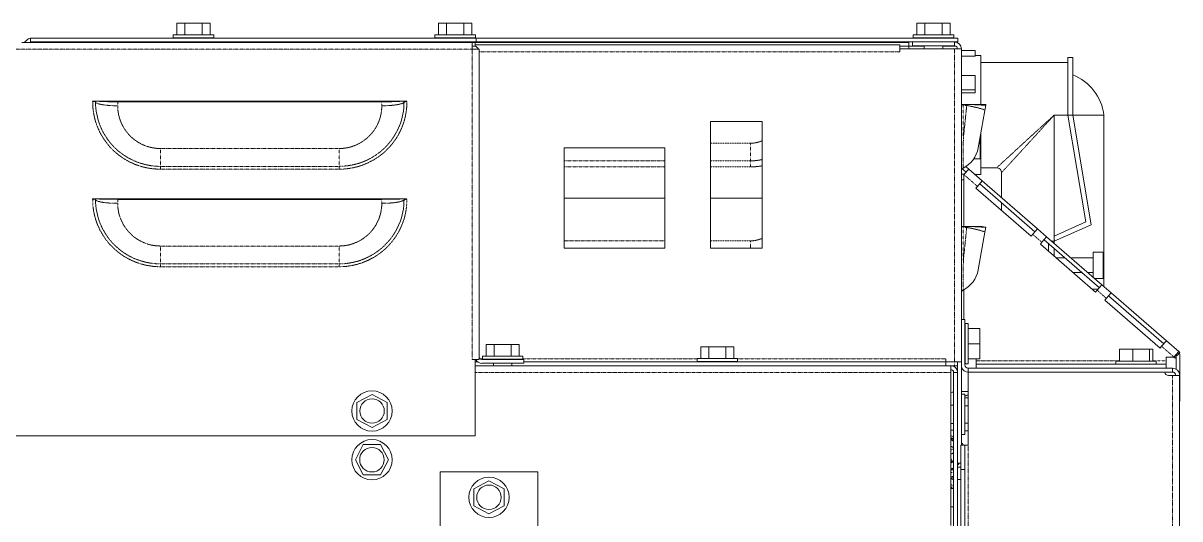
# Model space of a CAD drawing. Header units: millimetres. Extents: x 60499 to 556746, y 248297 to 497145.
# Drawn here: x 316269 to 329404, y 352913 to 358547 of the extents above; entities that cross this region are included whole.
import ezdxf

# ---------------------------------------------------------------- set-up
doc = ezdxf.new("R2010")
doc.units = ezdxf.units.MM
doc.linetypes.add('PHANTOM', pattern=[20, 10, -2, 2, -2, 2, -2])

msp = doc.modelspace()

# ---------------------------------------------------------------- linework, layer by layer
at = {"color": 7, "lineweight": 13, "ltscale": 0.002048}
for p, q in [((318015, 358547), (318106, 358547)), ((318301, 358547), (318392, 358547)), ((320986, 358547), (321077, 358547)), ((321272, 358547), (321363, 358547)), ((326418, 358547), (326509, 358547)), ((326704, 358547), (326795, 358547)), ((321526, 354895), (321617, 354895)), ((321812, 354895), (321903, 354895)), ((323964, 354869), (324055, 354869)), ((324250, 354869), (324341, 354869))]:
    msp.add_line(p, q, dxfattribs=at)
at = {"color": 7, "lineweight": 13, "ltscale": 0.003}
for p, q in [((318015, 358414), (318015, 358547)), ((318106, 358414), (318106, 358547)), ((318301, 358414), (318301, 358547)), ((318392, 358414), (318392, 358547)), ((320986, 358414), (320986, 358547)), ((321077, 358414), (321077, 358547)), ((321272, 358414), (321272, 358547)), ((321363, 358414), (321363, 358547)), ((326418, 358414), (326418, 358547)), ((326509, 358414), (326509, 358547)), ((326704, 358414), (326704, 358547)), ((326795, 358414), (326795, 358547)), ((326999, 355076), (327132, 355076)), ((326999, 355076), (327132, 355076)), ((321526, 354762), (321526, 354895)), ((321617, 354762), (321617, 354895)), ((321812, 354762), (321812, 354895)), ((321903, 354762), (321903, 354895)), ((326999, 354903), (327132, 354903)), ((323964, 354736), (323964, 354869)), ((324055, 354736), (324055, 354869)), ((324250, 354736), (324250, 354869)), ((324341, 354736), (324341, 354869)), ((328718, 354707), (328718, 354840)), ((328871, 354707), (328871, 354840)), ((329058, 354707), (329058, 354840)), ((329095, 354707), (329095, 354840)), ((326999, 354730), (327132, 354730)), ((326999, 354730), (327132, 354730))]:
    msp.add_line(p, q, dxfattribs=at)
at = {"color": 7, "lineweight": 13, "ltscale": 0.004405}
for p, q in [((318106, 358547), (318301, 358547)), ((321077, 358547), (321272, 358547)), ((326509, 358547), (326704, 358547)), ((321617, 354895), (321812, 354895)), ((324055, 354869), (324250, 354869)), ((320231, 354327), (320058, 354237)), ((320058, 354237), (320058, 354041)), ((320404, 354237), (320231, 354327)), ((320404, 354041), (320404, 354237)), ((320058, 354041), (320231, 353950)), ((320231, 353950), (320404, 354041)), ((320132, 353757), (320042, 353585)), ((320328, 353757), (320132, 353757)), ((320419, 353585), (320328, 353757)), ((320042, 353585), (320132, 353412)), ((320328, 353412), (320419, 353585)), ((320132, 353412), (320328, 353412)), ((321559, 353346), (321386, 353255)), ((321732, 353255), (321559, 353346)), ((321386, 353255), (321386, 353060)), ((321732, 353060), (321732, 353255)), ((321386, 353060), (321559, 352969)), ((321559, 352969), (321732, 353060))]:
    msp.add_line(p, q, dxfattribs=at)
at = {"color": 7, "lineweight": 13, "ltscale": 0.03937}
for p, q in [((316256, 358328), (321369, 358328)), ((321413, 358377), (316352, 358377)), ((321413, 358333), (316352, 358333)), ((326326, 358328), (321402, 358328)), ((326883, 358377), (321413, 358377)), ((326883, 358333), (321413, 358333)), ((321402, 358300), (326223, 358300)), ((321446, 358251), (321446, 354725)), ((326924, 354699), (326924, 358255)), ((320549, 357661), (317136, 357661)), ((320342, 357661), (317343, 357661)), ((320342, 357653), (317343, 357653)), ((324075, 357430), (324075, 355989)), ((324662, 357430), (324662, 355989)), ((327977, 356127), (327977, 357501)), ((328337, 356287), (328132, 357501)), ((328187, 357501), (328397, 356254)), ((328541, 357501), (328541, 355554)), ((323554, 357131), (322412, 357131)), ((322412, 357131), (322412, 355989)), ((323554, 357131), (323554, 355989)), ((320549, 356552), (317136, 356552)), ((320342, 356552), (317343, 356552)), ((320342, 356544), (317343, 356544)), ((322412, 356557), (323554, 356557)), ((323554, 355989), (322412, 355989)), ((326802, 354654), (321402, 354654)), ((326747, 354654), (321819, 354654)), ((326747, 354699), (321956, 354699)), ((326879, 354699), (326879, 353546)), ((326924, 354699), (326924, 353750)), ((328863, 354670), (327091, 354670)), ((326802, 352836), (326802, 354577)), ((326835, 354577), (326835, 352759)), ((326879, 354577), (326879, 352759)), ((327001, 354626), (329319, 354626)), ((327001, 354582), (329319, 354582)), ((327001, 354581), (329232, 354581)), ((329249, 354626), (327091, 354626)), ((329401, 354543), (329401, 330246)), ((306540, 353858), (321402, 353858)), ((321005, 353448), (321005, 352372)), ((322114, 353448), (321005, 353448)), ((322114, 353448), (322114, 352372)), ((326918, 328532), (326918, 353473)), ((326962, 353473), (326962, 328532))]:
    msp.add_line(p, q, dxfattribs=at)
at = {"color": 7, "lineweight": 13, "ltscale": 0.000651454}
msp.add_line((316311, 358354), (316290, 358334), dxfattribs=at)
at = {"color": 7, "lineweight": 13, "ltscale": 0.000999991}
for p, q in [((316352, 358333), (316352, 358377)), ((321402, 358328), (321402, 358284)), ((321413, 358377), (321413, 358333)), ((326326, 358284), (326326, 358328)), ((326883, 358377), (326883, 358333)), ((326223, 358300), (326223, 358255)), ((320549, 357661), (320594, 357661)), ((320549, 356552), (320594, 356552)), ((321956, 354725), (321956, 354681)), ((326747, 354699), (326747, 354654)), ((326846, 354654), (326802, 354654)), ((326879, 354577), (326835, 354577))]:
    msp.add_line(p, q, dxfattribs=at)
at = {"color": 7, "lineweight": 13, "ltscale": 0.005175}
for p, q in [((317974, 358414), (318203, 358414)), ((318433, 358414), (318203, 358414)), ((320945, 358414), (321174, 358414)), ((321404, 358414), (321174, 358414)), ((326377, 358414), (326606, 358414)), ((326836, 358414), (326606, 358414)), ((321485, 354762), (321714, 354762)), ((321944, 354762), (321714, 354762)), ((323923, 354736), (324152, 354736)), ((324382, 354736), (324152, 354736)), ((326961, 354100), (326961, 354330)), ((326961, 354100), (326961, 353871))]:
    msp.add_line(p, q, dxfattribs=at)
at = {"color": 7, "lineweight": 13, "ltscale": 0.000775014}
for p, q in [((317974, 358380), (317974, 358414)), ((318433, 358380), (318433, 358414)), ((320945, 358380), (320945, 358414)), ((321404, 358380), (321404, 358414)), ((326377, 358380), (326377, 358414)), ((326836, 358380), (326836, 358414)), ((321485, 354728), (321485, 354762)), ((321944, 354728), (321944, 354762)), ((323923, 354701), (323923, 354736)), ((324382, 354701), (324382, 354736))]:
    msp.add_line(p, q, dxfattribs=at)
at = {"color": 7, "lineweight": 13, "ltscale": 0.001516}
for p, q in [((318041, 358380), (317974, 358380)), ((318041, 358377), (317974, 358377)), ((318433, 358380), (318366, 358380)), ((318433, 358377), (318366, 358377)), ((321012, 358380), (320945, 358380)), ((321012, 358377), (320945, 358377)), ((321404, 358380), (321336, 358380)), ((321404, 358377), (321336, 358377)), ((326444, 358380), (326377, 358380)), ((326444, 358377), (326377, 358377)), ((326836, 358380), (326768, 358380)), ((326836, 358377), (326768, 358377)), ((321552, 354728), (321485, 354728)), ((321552, 354725), (321485, 354725)), ((321944, 354728), (321877, 354728)), ((321944, 354725), (321877, 354725)), ((323990, 354701), (323923, 354701)), ((323990, 354699), (323923, 354699)), ((324382, 354701), (324314, 354701)), ((324382, 354699), (324314, 354699)), ((326924, 354262), (326924, 354330)), ((326926, 354262), (326926, 354330)), ((326924, 353871), (326924, 353938)), ((326926, 353871), (326926, 353938))]:
    msp.add_line(p, q, dxfattribs=at)
at = {"color": 7, "lineweight": 13, "ltscale": 6.24769e-05}
for p, q in [((317974, 358380), (317974, 358377)), ((318041, 358380), (318041, 358377)), ((318137, 358380), (318137, 358377)), ((318192, 358380), (318192, 358377)), ((318203, 358380), (318203, 358377)), ((318214, 358380), (318214, 358377)), ((318269, 358380), (318269, 358377)), ((318366, 358380), (318366, 358377)), ((318433, 358380), (318433, 358377)), ((320945, 358380), (320945, 358377)), ((321012, 358380), (321012, 358377)), ((321108, 358380), (321108, 358377)), ((321163, 358380), (321163, 358377)), ((321174, 358380), (321174, 358377)), ((321185, 358380), (321185, 358377)), ((321240, 358380), (321240, 358377)), ((321336, 358380), (321336, 358377)), ((321404, 358380), (321404, 358377)), ((326377, 358380), (326377, 358377)), ((326444, 358380), (326444, 358377)), ((326540, 358380), (326540, 358377)), ((326595, 358380), (326595, 358377)), ((326606, 358380), (326606, 358377)), ((326617, 358380), (326617, 358377)), ((326672, 358380), (326672, 358377)), ((326768, 358380), (326768, 358377)), ((326836, 358380), (326836, 358377)), ((326965, 355133), (326962, 355133)), ((326965, 355133), (326962, 355133)), ((326965, 355066), (326962, 355066)), ((326965, 354969), (326962, 354969)), ((326965, 354914), (326962, 354914)), ((326965, 354903), (326962, 354903)), ((326965, 354892), (326962, 354892)), ((326965, 354837), (326962, 354837)), ((321485, 354728), (321485, 354725)), ((321552, 354728), (321552, 354725)), ((321649, 354728), (321649, 354725)), ((321703, 354728), (321703, 354725)), ((321714, 354728), (321714, 354725)), ((321725, 354728), (321725, 354725)), ((321780, 354728), (321780, 354725)), ((321877, 354728), (321877, 354725)), ((321944, 354728), (321944, 354725)), ((323923, 354701), (323923, 354699)), ((323990, 354701), (323990, 354699)), ((324086, 354701), (324086, 354699)), ((324141, 354701), (324141, 354699)), ((324152, 354701), (324152, 354699)), ((324163, 354701), (324163, 354699)), ((324218, 354701), (324218, 354699)), ((324314, 354701), (324314, 354699)), ((324382, 354701), (324382, 354699)), ((326965, 354741), (326962, 354741)), ((326965, 354674), (326962, 354674)), ((326926, 354330), (326924, 354330)), ((326926, 354262), (326924, 354262)), ((326926, 354166), (326924, 354166)), ((326926, 354111), (326924, 354111)), ((326926, 354100), (326924, 354100)), ((326926, 354089), (326924, 354089)), ((326926, 354034), (326924, 354034)), ((326926, 353938), (326924, 353938)), ((326926, 353871), (326924, 353871))]:
    msp.add_line(p, q, dxfattribs=at)
at = {"color": 7, "lineweight": 13, "ltscale": 0.003659}
for p, q in [((318203, 358380), (318041, 358380)), ((318366, 358380), (318203, 358380)), ((321174, 358380), (321012, 358380)), ((321336, 358380), (321174, 358380)), ((326606, 358380), (326444, 358380)), ((326768, 358380), (326606, 358380)), ((326965, 354903), (326965, 355066)), ((321714, 354728), (321552, 354728)), ((321877, 354728), (321714, 354728)), ((324152, 354701), (323990, 354701)), ((324314, 354701), (324152, 354701)), ((326926, 354100), (326926, 354262)), ((326926, 353938), (326926, 354100))]:
    msp.add_line(p, q, dxfattribs=at)
at = {"color": 7, "lineweight": 13, "ltscale": 0.002173}
for p, q in [((318137, 358377), (318041, 358377)), ((318366, 358377), (318269, 358377)), ((321108, 358377), (321012, 358377)), ((321336, 358377), (321240, 358377)), ((326540, 358377), (326444, 358377)), ((326768, 358377), (326672, 358377)), ((326962, 354969), (326962, 355066)), ((321649, 354725), (321552, 354725)), ((321877, 354725), (321780, 354725)), ((324086, 354699), (323990, 354699)), ((324314, 354699), (324218, 354699)), ((326924, 354166), (326924, 354262)), ((326924, 353938), (326924, 354034))]:
    msp.add_line(p, q, dxfattribs=at)
at = {"color": 7, "lineweight": 13, "ltscale": 0.000104949}
for p, q in [((318098, 358333), (318098, 358328)), ((318308, 358333), (318308, 358328))]:
    msp.add_line(p, q, dxfattribs=at)
at = {"color": 7, "lineweight": 13, "ltscale": 0.000247264}
for p, q in [((318203, 358377), (318192, 358377)), ((318214, 358377), (318203, 358377)), ((321174, 358377), (321163, 358377)), ((326617, 358377), (326606, 358377)), ((321714, 354725), (321703, 354725)), ((324152, 354699), (324141, 354699))]:
    msp.add_line(p, q, dxfattribs=at)
at = {"color": 7, "lineweight": 13, "ltscale": 0.000105009}
for p, q in [((321069, 358333), (321069, 358328)), ((321279, 358333), (321279, 358328))]:
    msp.add_line(p, q, dxfattribs=at)
at = {"color": 7, "lineweight": 13, "ltscale": 0.000247144}
for p, q in [((321185, 358377), (321174, 358377)), ((326606, 358377), (326595, 358377)), ((321725, 354725), (321714, 354725)), ((324163, 354699), (324152, 354699))]:
    msp.add_line(p, q, dxfattribs=at)
at = {"color": 7, "lineweight": 13, "ltscale": 0.000749963}
for p, q in [((321369, 358328), (321402, 358328)), ((321369, 358284), (321402, 358284)), ((317058, 357661), (317092, 357661)), ((317092, 357661), (317058, 357661)), ((317058, 356552), (317092, 356552)), ((317092, 356552), (317058, 356552)), ((321402, 354725), (321369, 354725)), ((326747, 354732), (326747, 354699)), ((326747, 354699), (326747, 354732)), ((326835, 353921), (326802, 353921)), ((326835, 353819), (326802, 353819)), ((326802, 353470), (326835, 353470)), ((326802, 353378), (326835, 353378)), ((326835, 353260), (326802, 353260)), ((326835, 353050), (326802, 353050))]:
    msp.add_line(p, q, dxfattribs=at)
at = {"color": 7, "lineweight": 13, "ltscale": 0.00175}
for p, q in [((321369, 358328), (321369, 358251)), ((321369, 358251), (321446, 358251)), ((326924, 358255), (326846, 358255)), ((321369, 354725), (321446, 354725)), ((326802, 354654), (326802, 354577)), ((326924, 354699), (326846, 354699))]:
    msp.add_line(p, q, dxfattribs=at)
at = {"color": 7, "lineweight": 13, "ltscale": 0.001}
for p, q in [((326369, 358333), (326369, 358288)), ((326846, 358333), (326846, 358288)), ((317136, 357661), (317092, 357661)), ((317136, 356552), (317092, 356552))]:
    msp.add_line(p, q, dxfattribs=at)
at = {"color": 7, "linetype": 'PHANTOM', "lineweight": 13, "ltscale": 0.03937}
for p, q in [((306540, 358251), (321369, 358251)), ((321369, 358251), (321369, 354725)), ((321446, 358222), (326223, 358222)), ((326846, 354699), (326846, 358255)), ((317829, 357123), (319857, 357123)), ((317829, 356919), (319857, 356919)), ((317829, 356887), (319857, 356887)), ((322412, 356982), (323554, 356982)), ((322412, 356913), (323554, 356913)), ((317829, 356014), (319857, 356014)), ((323554, 356073), (322412, 356073)), ((317829, 355811), (319857, 355811)), ((317829, 355778), (319857, 355778)), ((321944, 354732), (323923, 354732)), ((324382, 354732), (326747, 354732)), ((327091, 354708), (328718, 354708)), ((326802, 354577), (321402, 354577)), ((329319, 354543), (329319, 330246)), ((327001, 353750), (327001, 350681))]:
    msp.add_line(p, q, dxfattribs=at)
at = {"color": 7, "lineweight": 13, "ltscale": 0.002325}
msp.add_line((326326, 358284), (326223, 358284), dxfattribs=at)
at = {"color": 7, "lineweight": 13, "ltscale": 0.01405}
msp.add_line((326223, 358255), (326846, 358255), dxfattribs=at)
at = {"color": 7, "lineweight": 13, "ltscale": 0.000750024}
for p, q in [((326223, 358222), (326223, 358255)), ((326501, 358288), (326501, 358255)), ((326711, 358288), (326711, 358255)), ((327079, 357755), (327079, 357788))]:
    msp.add_line(p, q, dxfattribs=at)
at = {"color": 7, "lineweight": 13, "ltscale": 0.003954}
msp.add_line((326326, 358284), (326501, 358284), dxfattribs=at)
at = {"color": 7, "lineweight": 13, "ltscale": 0.000645435}
msp.add_line((326326, 358284), (326326, 358255), dxfattribs=at)
at = {"color": 7, "lineweight": 13, "ltscale": 0.000644714}
msp.add_line((326326, 358255), (326326, 358284), dxfattribs=at)
at = {"color": 7, "lineweight": 13, "ltscale": 0.01075}
for p, q in [((326369, 358288), (326846, 358288)), ((321956, 354725), (321479, 354725)), ((321956, 354681), (321479, 354681))]:
    msp.add_line(p, q, dxfattribs=at)
at = {"color": 7, "lineweight": 13, "ltscale": 0.003428}
msp.add_line((326711, 358284), (326863, 358284), dxfattribs=at)
at = {"color": 7, "lineweight": 13, "ltscale": 0.0035}
for p, q in [((327079, 358237), (326924, 358237)), ((326924, 358171), (327079, 358171)), ((327079, 357951), (326924, 357951)), ((327079, 357788), (326924, 357788)), ((326924, 357755), (327079, 357755))]:
    msp.add_line(p, q, dxfattribs=at)
at = {"color": 7, "lineweight": 13, "ltscale": 0.0015}
for p, q in [((327079, 358237), (327079, 358171)), ((327145, 358178), (327079, 358178)), ((327145, 356825), (327079, 356825))]:
    msp.add_line(p, q, dxfattribs=at)
at = {"color": 7, "lineweight": 13, "ltscale": 0.000279945}
msp.add_line((327145, 358178), (327145, 358165), dxfattribs=at)
at = {"color": 7, "lineweight": 13, "ltscale": 0.01227}
msp.add_line((327145, 358165), (327145, 357621), dxfattribs=at)
at = {"color": 7, "lineweight": 13, "ltscale": 0.01875}
for p, q in [((327977, 358100), (327145, 358100)), ((327159, 356755), (327787, 356209)), ((327715, 356127), (327088, 356672)), ((327131, 356722), (327758, 356176)), ((327863, 356085), (328490, 355540)), ((327891, 356118), (328519, 355573)), ((328447, 355491), (327820, 356036)), ((328595, 355449), (329222, 354903)), ((328623, 355482), (329251, 354937)), ((329179, 354854), (328552, 355400)), ((327001, 354581), (327001, 353750))]:
    msp.add_line(p, q, dxfattribs=at)
at = {"color": 7, "lineweight": 13, "ltscale": 0.003495}
msp.add_line((327977, 358100), (328132, 358100), dxfattribs=at)
at = {"color": 7, "lineweight": 13, "ltscale": 0.014751}
msp.add_line((328132, 357501), (328132, 358156), dxfattribs=at)
at = {"color": 7, "lineweight": 13, "ltscale": 0.00125}
for p, q in [((328132, 358156), (328187, 358156)), ((328187, 357501), (328132, 357501))]:
    msp.add_line(p, q, dxfattribs=at)
at = {"color": 7, "lineweight": 13, "ltscale": 0.01475}
msp.add_line((328187, 357501), (328187, 358156), dxfattribs=at)
at = {"color": 7, "lineweight": 13, "ltscale": 0.003681}
msp.add_line((327079, 357788), (327079, 357951), dxfattribs=at)
at = {"color": 7, "lineweight": 13, "ltscale": 0.001738}
msp.add_line((328187, 357960), (328187, 358037), dxfattribs=at)
at = {"color": 7, "linetype": 'PHANTOM', "lineweight": 13, "ltscale": 0.000199986}
for p, q in [((317058, 357661), (317058, 357652)), ((320627, 357652), (320627, 357661)), ((326945, 357612), (326945, 357621)), ((326945, 356226), (326945, 356235))]:
    msp.add_line(p, q, dxfattribs=at)
at = {"color": 7, "linetype": 'PHANTOM', "lineweight": 13, "ltscale": 0.000749963}
for p, q in [((317058, 357652), (317092, 357652)), ((317058, 356543), (317092, 356543)), ((326802, 353439), (326835, 353439)), ((326835, 353395), (326802, 353395))]:
    msp.add_line(p, q, dxfattribs=at)
at = {"color": 7, "lineweight": 13, "ltscale": 0.000199986}
for p, q in [((317092, 357661), (317092, 357652)), ((320594, 357652), (320594, 357661))]:
    msp.add_line(p, q, dxfattribs=at)
at = {"color": 7, "lineweight": 13, "ltscale": 0.004675}
for p, q in [((317343, 357661), (317136, 357661)), ((320342, 357661), (320549, 357661)), ((317343, 356552), (317136, 356552)), ((320342, 356552), (320549, 356552))]:
    msp.add_line(p, q, dxfattribs=at)
at = {"color": 7, "linetype": 'PHANTOM', "lineweight": 13, "ltscale": 0.000173614}
for p, q in [((317343, 357661), (317343, 357653)), ((320342, 357661), (320342, 357653))]:
    msp.add_line(p, q, dxfattribs=at)
at = {"color": 7, "linetype": 'PHANTOM', "lineweight": 13, "ltscale": 0.001012}
for p, q in [((317343, 357653), (317343, 357608)), ((320342, 357608), (320342, 357653)), ((317343, 356544), (317343, 356500)), ((320342, 356500), (320342, 356544))]:
    msp.add_line(p, q, dxfattribs=at)
at = {"color": 7, "lineweight": 13, "ltscale": 0.000750084}
for p, q in [((320594, 357661), (320627, 357661)), ((320627, 357661), (320594, 357661)), ((320627, 356552), (320594, 356552)), ((320594, 356552), (320627, 356552)), ((326846, 354654), (326879, 354654)), ((326835, 354205), (326802, 354205)), ((326835, 353995), (326802, 353995))]:
    msp.add_line(p, q, dxfattribs=at)
at = {"color": 7, "linetype": 'PHANTOM', "lineweight": 13, "ltscale": 0.000750084}
for p, q in [((320627, 357652), (320594, 357652)), ((320627, 356543), (320594, 356543))]:
    msp.add_line(p, q, dxfattribs=at)
at = {"color": 7, "lineweight": 13, "ltscale": 0.000493448}
for p, q in [((326924, 357621), (326945, 357621)), ((326924, 356235), (326945, 356235))]:
    msp.add_line(p, q, dxfattribs=at)
at = {"color": 7, "linetype": 'PHANTOM', "lineweight": 13, "ltscale": 0.000493448}
for p, q in [((326924, 357612), (326945, 357612)), ((326924, 356226), (326945, 356226))]:
    msp.add_line(p, q, dxfattribs=at)
at = {"color": 7, "lineweight": 13, "ltscale": 0.000889696}
for p, q in [((326985, 357621), (326945, 357621)), ((326985, 356235), (326945, 356235))]:
    msp.add_line(p, q, dxfattribs=at)
at = {"color": 7, "linetype": 'PHANTOM', "lineweight": 13, "ltscale": 0.008384}
for p, q in [((326945, 357240), (326945, 357612)), ((326945, 355855), (326945, 356226))]:
    msp.add_line(p, q, dxfattribs=at)
at = {"color": 7, "linetype": 'PHANTOM', "lineweight": 13, "ltscale": 0.000854492}
for p, q in [((326983, 357612), (326945, 357612)), ((326983, 356226), (326945, 356226))]:
    msp.add_line(p, q, dxfattribs=at)
at = {"color": 7, "lineweight": 13, "ltscale": 0.004209}
for p, q in [((327156, 357621), (326970, 357621)), ((326970, 357621), (327156, 357621)), ((326970, 357621), (327156, 357621)), ((327156, 357621), (326970, 357621)), ((327156, 357621), (326970, 357621)), ((326970, 357621), (327156, 357621)), ((327156, 356235), (326970, 356235)), ((326970, 356235), (327156, 356235)), ((326970, 356235), (327156, 356235)), ((327156, 356235), (326970, 356235)), ((326970, 356235), (327156, 356235)), ((327156, 356235), (326970, 356235)), ((326970, 356235), (327156, 356235)), ((327156, 356235), (326970, 356235))]:
    msp.add_line(p, q, dxfattribs=at)
at = {"color": 7, "linetype": 'PHANTOM', "lineweight": 13, "ltscale": 0.000203061}
for p, q in [((326985, 357621), (326983, 357612)), ((326985, 356235), (326983, 356226))]:
    msp.add_line(p, q, dxfattribs=at)
at = {"color": 7, "lineweight": 13, "ltscale": 0.004882}
msp.add_line((326985, 357621), (327201, 357621), dxfattribs=at)
at = {"color": 7, "lineweight": 13, "ltscale": 0.000403003}
for p, q in [((326985, 357621), (327003, 357621)), ((326985, 356235), (327003, 356235))]:
    msp.add_line(p, q, dxfattribs=at)
at = {"color": 7, "lineweight": 13, "ltscale": 0.009789}
for p, q in [((327190, 357556), (327115, 357129)), ((327190, 356171), (327115, 355743))]:
    msp.add_line(p, q, dxfattribs=at)
at = {"color": 7, "lineweight": 13, "ltscale": 0.000987293}
for p, q in [((327156, 357621), (327200, 357614)), ((327156, 357621), (327200, 357614)), ((327156, 357621), (327200, 357614)), ((327156, 357621), (327200, 357614)), ((327156, 357621), (327200, 357614)), ((327156, 357621), (327200, 357614)), ((327156, 356235), (327200, 356228)), ((327156, 356235), (327200, 356228)), ((327156, 356235), (327200, 356228)), ((327156, 356235), (327200, 356228)), ((327156, 356235), (327200, 356228)), ((327156, 356235), (327200, 356228)), ((327156, 356235), (327200, 356228)), ((327156, 356235), (327200, 356228))]:
    msp.add_line(p, q, dxfattribs=at)
at = {"color": 7, "lineweight": 13, "ltscale": 0.001305}
for p, q in [((327200, 357613), (327190, 357556)), ((327200, 356228), (327190, 356171))]:
    msp.add_line(p, q, dxfattribs=at)
at = {"color": 7, "lineweight": 13, "ltscale": 0.000176533}
msp.add_line((327201, 357621), (327200, 357613), dxfattribs=at)
at = {"color": 7, "lineweight": 13, "ltscale": 1.27662e-05}
for p, q in [((327200, 357613), (327200, 357614)), ((327200, 357614), (327200, 357613)), ((327200, 357613), (327200, 357614)), ((327200, 357614), (327200, 357613)), ((327200, 357614), (327200, 357613)), ((327200, 357613), (327200, 357614)), ((327200, 356228), (327200, 356228)), ((327200, 356228), (327200, 356228)), ((327200, 356228), (327200, 356228)), ((327200, 356228), (327200, 356228)), ((327200, 356228), (327200, 356228)), ((327200, 356228), (327200, 356228)), ((327200, 356228), (327200, 356228)), ((327200, 356228), (327200, 356228))]:
    msp.add_line(p, q, dxfattribs=at)
at = {"color": 7, "lineweight": 13, "ltscale": 0.01325}
for p, q in [((324662, 357430), (324075, 357430)), ((324075, 356557), (324662, 356557)), ((324662, 355989), (324075, 355989))]:
    msp.add_line(p, q, dxfattribs=at)
at = {"color": 7, "linetype": 'PHANTOM', "lineweight": 13, "ltscale": 0.004291}
msp.add_line((327772, 357277), (327900, 357418), dxfattribs=at)
at = {"color": 7, "linetype": 'PHANTOM', "lineweight": 13, "ltscale": 0.00256}
msp.add_line((327900, 357418), (327977, 357501), dxfattribs=at)
at = {"color": 7, "lineweight": 13, "ltscale": 0.003496}
msp.add_line((327977, 357501), (328132, 357501), dxfattribs=at)
at = {"color": 7, "lineweight": 13, "ltscale": 0.007976}
msp.add_line((328541, 357501), (328187, 357501), dxfattribs=at)
at = {"color": 7, "lineweight": 13, "ltscale": 7.32927e-06}
msp.add_line((328541, 357501), (328541, 357501), dxfattribs=at)
at = {"color": 7, "lineweight": 13, "ltscale": 1.04095e-05}
msp.add_line((328541, 357501), (328541, 357501), dxfattribs=at)
at = {"color": 7, "lineweight": 13, "ltscale": 0.001822}
msp.add_line((327138, 357259), (327138, 357179), dxfattribs=at)
at = {"color": 7, "lineweight": 13, "ltscale": 0.010764}
msp.add_line((327145, 357302), (327145, 356825), dxfattribs=at)
at = {"color": 7, "linetype": 'PHANTOM', "lineweight": 13, "ltscale": 0.003052}
msp.add_line((327680, 357177), (327772, 357277), dxfattribs=at)
at = {"color": 7, "linetype": 'PHANTOM', "lineweight": 13, "ltscale": 0.0102}
for p, q in [((324527, 357182), (324075, 357182)), ((324075, 356982), (324527, 356982)), ((324075, 356913), (324527, 356913)), ((324527, 356073), (324075, 356073))]:
    msp.add_line(p, q, dxfattribs=at)
at = {"color": 7, "linetype": 'PHANTOM', "lineweight": 13, "ltscale": 0.004505}
msp.add_line((324527, 357182), (324527, 356982), dxfattribs=at)
at = {"color": 7, "lineweight": 13, "ltscale": 0.000321276}
msp.add_line((327123, 357179), (327138, 357179), dxfattribs=at)
at = {"color": 7, "lineweight": 13, "ltscale": 0.0039}
msp.add_line((327138, 357179), (327138, 357006), dxfattribs=at)
at = {"color": 7, "linetype": 'PHANTOM', "lineweight": 13, "ltscale": 0.00257}
msp.add_line((327603, 357093), (327680, 357177), dxfattribs=at)
at = {"color": 7, "linetype": 'PHANTOM', "lineweight": 13, "ltscale": 0.004587}
for p, q in [((317829, 356919), (317829, 357123)), ((319857, 356919), (319857, 357123)), ((317829, 355811), (317829, 356014)), ((319857, 355811), (319857, 356014))]:
    msp.add_line(p, q, dxfattribs=at)
at = {"color": 7, "lineweight": 13, "ltscale": 0.001637}
msp.add_line((327065, 357006), (327138, 357006), dxfattribs=at)
at = {"color": 7, "linetype": 'PHANTOM', "lineweight": 13, "ltscale": 0.004229}
msp.add_line((327477, 356955), (327603, 357093), dxfattribs=at)
at = {"color": 7, "linetype": 'PHANTOM', "lineweight": 13, "ltscale": 0.000736507}
for p, q in [((317829, 356887), (317829, 356919)), ((319857, 356887), (319857, 356919))]:
    msp.add_line(p, q, dxfattribs=at)
at = {"color": 7, "linetype": 'PHANTOM', "lineweight": 13, "ltscale": 0.001565}
msp.add_line((324527, 356982), (324527, 356913), dxfattribs=at)
at = {"color": 7, "lineweight": 13, "ltscale": 0.001865}
for p, q in [((326952, 356825), (327006, 356888)), ((327105, 356692), (327159, 356755)), ((327733, 356147), (327787, 356209)), ((327837, 356056), (327891, 356118)), ((328465, 355511), (328519, 355573)), ((328569, 355420), (328623, 355482)), ((329197, 354874), (329251, 354937)), ((329337, 354752), (329391, 354814)), ((329401, 354543), (329319, 354543))]:
    msp.add_line(p, q, dxfattribs=at)
at = {"color": 7, "lineweight": 13, "ltscale": 0.00076061}
msp.add_line((326977, 356855), (326952, 356877), dxfattribs=at)
at = {"color": 7, "lineweight": 13, "ltscale": 0.00076065}
msp.add_line((327006, 356888), (326981, 356910), dxfattribs=at)
at = {"color": 7, "lineweight": 13, "ltscale": 0.004573}
msp.add_line((327006, 356888), (327159, 356755), dxfattribs=at)
at = {"color": 7, "lineweight": 13, "ltscale": 0.004}
msp.add_line((327323, 356903), (327145, 356903), dxfattribs=at)
at = {"color": 7, "linetype": 'PHANTOM', "lineweight": 13, "ltscale": 0.001393}
msp.add_line((327323, 356903), (327368, 356944), dxfattribs=at)
at = {"color": 7, "linetype": 'PHANTOM', "lineweight": 13, "ltscale": 0.000630616}
msp.add_line((327378, 356847), (327397, 356868), dxfattribs=at)
at = {"color": 7, "linetype": 'PHANTOM', "lineweight": 13, "ltscale": 0.001189}
msp.add_line((327397, 356868), (327433, 356907), dxfattribs=at)
at = {"color": 7, "linetype": 'PHANTOM', "lineweight": 13, "ltscale": 0.001473}
msp.add_line((327433, 356907), (327477, 356955), dxfattribs=at)
at = {"color": 7, "lineweight": 13, "ltscale": 0.000767265}
msp.add_line((326958, 356832), (326924, 356832), dxfattribs=at)
at = {"color": 7, "lineweight": 13, "ltscale": 0.000643032}
msp.add_line((326952, 356765), (326924, 356765), dxfattribs=at)
at = {"color": 7, "linetype": 'PHANTOM', "lineweight": 13, "ltscale": 0.004573}
msp.add_line((326952, 356825), (327105, 356692), dxfattribs=at)
at = {"color": 7, "lineweight": 13, "ltscale": 0.013306}
msp.add_line((326952, 356235), (326952, 356825), dxfattribs=at)
at = {"color": 7, "lineweight": 13, "ltscale": 0.00017866}
msp.add_line((327079, 356832), (327071, 356832), dxfattribs=at)
at = {"color": 7, "lineweight": 13, "ltscale": 0.000155231}
msp.add_line((327079, 356832), (327079, 356825), dxfattribs=at)
at = {"color": 7, "lineweight": 13, "ltscale": 0.006374}
msp.add_line((327378, 356847), (327378, 356565), dxfattribs=at)
at = {"color": 7, "lineweight": 13, "ltscale": 0.000595343}
for p, q in [((327105, 356692), (327088, 356672)), ((327733, 356147), (327715, 356127)), ((328569, 355420), (328552, 355400)), ((329197, 354874), (329179, 354854))]:
    msp.add_line(p, q, dxfattribs=at)
at = {"color": 7, "linetype": 'PHANTOM', "lineweight": 13, "ltscale": 0.000200046}
for p, q in [((317058, 356552), (317058, 356543)), ((320627, 356543), (320627, 356552))]:
    msp.add_line(p, q, dxfattribs=at)
at = {"color": 7, "lineweight": 13, "ltscale": 0.000200046}
for p, q in [((317092, 356552), (317092, 356543)), ((320594, 356543), (320594, 356552))]:
    msp.add_line(p, q, dxfattribs=at)
at = {"color": 7, "linetype": 'PHANTOM', "lineweight": 13, "ltscale": 0.000173674}
for p, q in [((317343, 356552), (317343, 356544)), ((320342, 356552), (320342, 356544))]:
    msp.add_line(p, q, dxfattribs=at)
at = {"color": 7, "lineweight": 13, "ltscale": 0.001948}
for p, q in [((327378, 356506), (327378, 356420)), ((327977, 355986), (327977, 355900))]:
    msp.add_line(p, q, dxfattribs=at)
at = {"color": 7, "lineweight": 13, "ltscale": 0.003125}
for p, q in [((327787, 356209), (327891, 356118)), ((328519, 355573), (328623, 355482))]:
    msp.add_line(p, q, dxfattribs=at)
at = {"color": 7, "lineweight": 13, "ltscale": 0.00888}
msp.add_line((327977, 356127), (328337, 356287), dxfattribs=at)
at = {"color": 7, "lineweight": 13, "ltscale": 0.010377}
msp.add_line((328397, 356254), (327977, 356068), dxfattribs=at)
at = {"color": 7, "linetype": 'PHANTOM', "lineweight": 13, "ltscale": 0.003125}
for p, q in [((327733, 356147), (327837, 356056)), ((328465, 355511), (328569, 355420))]:
    msp.add_line(p, q, dxfattribs=at)
at = {"color": 7, "lineweight": 13, "ltscale": 0.001342}
msp.add_line((327977, 356068), (327977, 356127), dxfattribs=at)
at = {"color": 7, "linetype": 'PHANTOM', "lineweight": 13, "ltscale": 0.001896}
msp.add_line((324527, 356073), (324527, 355989), dxfattribs=at)
at = {"color": 7, "lineweight": 13, "ltscale": 0.000595389}
for p, q in [((327837, 356056), (327820, 356036)), ((328465, 355511), (328447, 355491))]:
    msp.add_line(p, q, dxfattribs=at)
at = {"color": 7, "lineweight": 13, "ltscale": 0.001947}
msp.add_line((327913, 355955), (327913, 356042), dxfattribs=at)
at = {"color": 7, "lineweight": 13, "ltscale": 0.000614917}
msp.add_line((327949, 356068), (327977, 356068), dxfattribs=at)
at = {"color": 7, "lineweight": 13, "ltscale": 0.000534418}
msp.add_line((327977, 356068), (327977, 356044), dxfattribs=at)
at = {"color": 7, "lineweight": 13, "ltscale": 0.006465}
msp.add_line((328420, 355945), (328420, 355659), dxfattribs=at)
at = {"color": 7, "lineweight": 13, "ltscale": 0.0025}
msp.add_line((328531, 355945), (328420, 355945), dxfattribs=at)
at = {"color": 7, "lineweight": 13, "ltscale": 0.00675}
msp.add_line((328531, 355945), (328531, 355646), dxfattribs=at)
at = {"color": 7, "lineweight": 13, "ltscale": 0.002241}
for p, q in [((328100, 355879), (328001, 355879)), ((328291, 355713), (328192, 355713))]:
    msp.add_line(p, q, dxfattribs=at)
at = {"color": 7, "lineweight": 13, "ltscale": 0.005711}
msp.add_line((328420, 355879), (328167, 355879), dxfattribs=at)
at = {"color": 7, "linetype": 'PHANTOM', "lineweight": 13, "ltscale": 0.000736567}
for p, q in [((317829, 355778), (317829, 355811)), ((319857, 355778), (319857, 355811))]:
    msp.add_line(p, q, dxfattribs=at)
at = {"color": 7, "lineweight": 13, "ltscale": 0.001398}
msp.add_line((328420, 355713), (328358, 355713), dxfattribs=at)
at = {"color": 7, "lineweight": 13, "ltscale": 0.002172}
for p, q in [((328531, 355646), (328435, 355646)), ((326962, 354741), (326962, 354837))]:
    msp.add_line(p, q, dxfattribs=at)
at = {"color": 7, "lineweight": 13, "ltscale": 0.007587}
msp.add_line((326952, 355180), (326952, 355517), dxfattribs=at)
at = {"color": 7, "lineweight": 13, "ltscale": 0.001459}
msp.add_line((328476, 355524), (328411, 355524), dxfattribs=at)
at = {"color": 7, "lineweight": 13, "ltscale": 0.000864945}
msp.add_line((326962, 355180), (326924, 355180), dxfattribs=at)
at = {"color": 7, "lineweight": 13, "ltscale": 0.011635}
msp.add_line((326962, 354664), (326962, 355180), dxfattribs=at)
at = {"color": 7, "lineweight": 13, "ltscale": 0.001515}
for p, q in [((326962, 355066), (326962, 355133)), ((326965, 355066), (326965, 355133))]:
    msp.add_line(p, q, dxfattribs=at)
at = {"color": 7, "lineweight": 13, "ltscale": 0.000775074}
for p, q in [((326965, 355133), (326999, 355133)), ((326965, 355133), (326999, 355133)), ((326965, 354674), (326999, 354674))]:
    msp.add_line(p, q, dxfattribs=at)
at = {"color": 7, "lineweight": 13, "ltscale": 0.01035}
msp.add_line((326999, 355133), (326999, 354674), dxfattribs=at)
at = {"color": 7, "lineweight": 13, "ltscale": 0.003899}
msp.add_line((327132, 355076), (327132, 354903), dxfattribs=at)
at = {"color": 7, "lineweight": 13, "ltscale": 0.000246423}
msp.add_line((326962, 354903), (326962, 354914), dxfattribs=at)
at = {"color": 7, "lineweight": 13, "ltscale": 0.000247985}
msp.add_line((326962, 354892), (326962, 354903), dxfattribs=at)
at = {"color": 7, "lineweight": 13, "ltscale": 0.00366}
msp.add_line((326965, 354741), (326965, 354903), dxfattribs=at)
at = {"color": 7, "lineweight": 13, "ltscale": 0.003901}
msp.add_line((327132, 354903), (327132, 354730), dxfattribs=at)
at = {"color": 7, "lineweight": 13, "ltscale": 0.004198}
msp.add_line((329251, 354937), (329391, 354814), dxfattribs=at)
at = {"color": 7, "lineweight": 13, "ltscale": 0.003445}
msp.add_line((328718, 354840), (328871, 354840), dxfattribs=at)
at = {"color": 7, "lineweight": 13, "ltscale": 0.004216}
msp.add_line((328871, 354840), (329058, 354840), dxfattribs=at)
at = {"color": 7, "lineweight": 13, "ltscale": 0.000829261}
msp.add_line((329058, 354840), (329095, 354840), dxfattribs=at)
at = {"color": 7, "linetype": 'PHANTOM', "lineweight": 13, "ltscale": 0.004198}
msp.add_line((329197, 354874), (329337, 354752), dxfattribs=at)
at = {"color": 7, "lineweight": 13, "ltscale": 0.003415}
msp.add_line((329360, 354615), (329360, 354766), dxfattribs=at)
at = {"color": 7, "lineweight": 13, "ltscale": 0.00036915}
msp.add_line((329375, 354771), (329363, 354781), dxfattribs=at)
at = {"color": 7, "lineweight": 13, "ltscale": 0.000989997}
msp.add_line((329375, 354771), (329404, 354804), dxfattribs=at)
at = {"color": 7, "lineweight": 13, "ltscale": 0.000369189}
for p, q in [((329404, 354804), (329391, 354814)), ((329350, 354741), (329337, 354752))]:
    msp.add_line(p, q, dxfattribs=at)
at = {"color": 7, "lineweight": 13, "ltscale": 0.01165}
msp.add_line((329404, 354249), (329404, 354766), dxfattribs=at)
at = {"color": 7, "lineweight": 13, "ltscale": 0.019541}
msp.add_line((321402, 354725), (321402, 353858), dxfattribs=at)
at = {"color": 7, "lineweight": 13, "ltscale": 0.000625851}
msp.add_line((321430, 354699), (321402, 354699), dxfattribs=at)
at = {"color": 7, "lineweight": 13, "ltscale": 0.004688}
msp.add_line((321610, 354654), (321402, 354654), dxfattribs=at)
at = {"color": 7, "linetype": 'PHANTOM', "lineweight": 13, "ltscale": 0.000586562}
msp.add_line((321459, 354732), (321485, 354732), dxfattribs=at)
at = {"color": 7, "lineweight": 13, "ltscale": 0.000591248}
for p, q in [((321610, 354681), (321610, 354654)), ((321819, 354681), (321819, 354654))]:
    msp.add_line(p, q, dxfattribs=at)
at = {"color": 7, "lineweight": 13, "ltscale": 0.002225}
msp.add_line((326747, 354699), (326846, 354699), dxfattribs=at)
at = {"color": 7, "linetype": 'PHANTOM', "lineweight": 13, "ltscale": 0.000999571}
msp.add_line((326846, 354699), (326846, 354654), dxfattribs=at)
at = {"color": 7, "lineweight": 13, "ltscale": 0.000173253}
msp.add_line((326924, 354699), (326916, 354699), dxfattribs=at)
at = {"color": 7, "lineweight": 13, "ltscale": 0.001517}
for p, q in [((326962, 354674), (326962, 354741)), ((326965, 354674), (326965, 354741))]:
    msp.add_line(p, q, dxfattribs=at)
at = {"color": 7, "lineweight": 13, "ltscale": 0.000494168}
msp.add_line((327091, 354708), (327091, 354730), dxfattribs=at)
at = {"color": 7, "lineweight": 13, "ltscale": 0.000875037}
for p, q in [((327091, 354670), (327091, 354708)), ((329249, 354670), (329249, 354708)), ((327001, 353750), (326962, 353750)), ((326918, 353501), (326879, 353501)), ((326918, 353362), (326879, 353362))]:
    msp.add_line(p, q, dxfattribs=at)
at = {"color": 7, "lineweight": 13, "ltscale": 0.000989959}
for p, q in [((327091, 354626), (327091, 354670)), ((329249, 354626), (329249, 354670))]:
    msp.add_line(p, q, dxfattribs=at)
at = {"color": 7, "lineweight": 13, "ltscale": 1.20148e-06}
msp.add_line((327132, 354730), (327132, 354730), dxfattribs=at)
at = {"color": 7, "lineweight": 13, "ltscale": 0.010257}
msp.add_line((329132, 354707), (328677, 354707), dxfattribs=at)
at = {"color": 7, "lineweight": 13, "ltscale": 0.000774954}
for p, q in [((328677, 354672), (328677, 354707)), ((329136, 354672), (329136, 354707)), ((326926, 354330), (326961, 354330)), ((326926, 353871), (326961, 353871))]:
    msp.add_line(p, q, dxfattribs=at)
at = {"color": 7, "lineweight": 13, "ltscale": 0.000892098}
msp.add_line((328717, 354672), (328677, 354672), dxfattribs=at)
at = {"color": 7, "lineweight": 13, "ltscale": 6.2537e-05}
for p, q in [((328681, 354672), (328681, 354670)), ((328717, 354672), (328717, 354670)), ((328826, 354672), (328826, 354670)), ((328863, 354672), (328863, 354670)), ((328898, 354672), (328898, 354670)), ((328956, 354672), (328956, 354670)), ((329035, 354672), (329035, 354670)), ((329132, 354672), (329132, 354670))]:
    msp.add_line(p, q, dxfattribs=at)
at = {"color": 7, "lineweight": 13, "ltscale": 0.000799585}
msp.add_line((328717, 354670), (328681, 354670), dxfattribs=at)
at = {"color": 7, "lineweight": 13, "ltscale": 0.003309}
msp.add_line((328863, 354672), (328717, 354672), dxfattribs=at)
at = {"color": 7, "lineweight": 13, "ltscale": 0.002477}
msp.add_line((328826, 354670), (328717, 354670), dxfattribs=at)
at = {"color": 7, "lineweight": 13, "ltscale": 0.003879}
msp.add_line((329035, 354672), (328863, 354672), dxfattribs=at)
at = {"color": 7, "lineweight": 13, "ltscale": 0.000774714}
msp.add_line((328898, 354670), (328863, 354670), dxfattribs=at)
at = {"color": 7, "lineweight": 13, "ltscale": 0.008676}
msp.add_line((329249, 354670), (328864, 354670), dxfattribs=at)
at = {"color": 7, "lineweight": 13, "ltscale": 0.001791}
msp.add_line((329035, 354670), (328956, 354670), dxfattribs=at)
at = {"color": 7, "lineweight": 13, "ltscale": 0.002178}
for p, q in [((329132, 354672), (329035, 354672)), ((329132, 354670), (329035, 354670))]:
    msp.add_line(p, q, dxfattribs=at)
at = {"color": 7, "linetype": 'PHANTOM', "lineweight": 13, "ltscale": 0.00348}
msp.add_line((329095, 354708), (329249, 354708), dxfattribs=at)
at = {"color": 7, "lineweight": 13, "ltscale": 9.26341e-05}
for p, q in [((329132, 354707), (329136, 354707)), ((329136, 354672), (329132, 354672))]:
    msp.add_line(p, q, dxfattribs=at)
at = {"color": 7, "lineweight": 13, "ltscale": 0.001988}
msp.add_line((329337, 354752), (329249, 354752), dxfattribs=at)
at = {"color": 7, "lineweight": 13, "ltscale": 0.000984252}
for p, q in [((329249, 354752), (329249, 354708)), ((329275, 354543), (329319, 354543))]:
    msp.add_line(p, q, dxfattribs=at)
at = {"color": 7, "lineweight": 13, "ltscale": 0.000356801}
msp.add_line((329350, 354741), (329360, 354753), dxfattribs=at)
at = {"color": 7, "lineweight": 13, "ltscale": 0.000990019}
for p, q in [((327001, 354626), (327001, 354582)), ((329319, 354626), (329319, 354582)), ((326962, 353750), (326918, 353750)), ((326962, 353473), (326918, 353473))]:
    msp.add_line(p, q, dxfattribs=at)
at = {"color": 7, "lineweight": 13, "ltscale": 9.97228e-06}
for p, q in [((328802, 354582), (328802, 354581)), ((329011, 354582), (329011, 354581)), ((329011, 354582), (329011, 354581))]:
    msp.add_line(p, q, dxfattribs=at)
at = {"color": 7, "lineweight": 13, "ltscale": 0.000902431}
for p, q in [((326961, 354289), (327001, 354289)), ((326961, 354198), (327001, 354198)), ((326961, 354002), (327001, 354002)), ((326961, 353912), (327001, 353912))]:
    msp.add_line(p, q, dxfattribs=at)
at = {"color": 7, "lineweight": 13, "ltscale": 0.000344224}
msp.add_line((326985, 354319), (327001, 354319), dxfattribs=at)
at = {"color": 7, "lineweight": 13, "ltscale": 5.74307e-05}
msp.add_line((329404, 354249), (329401, 354249), dxfattribs=at)
at = {"color": 7, "lineweight": 13, "ltscale": 0.000247204}
for p, q in [((326924, 354100), (326924, 354111)), ((326924, 354089), (326924, 354100))]:
    msp.add_line(p, q, dxfattribs=at)
at = {"color": 7, "lineweight": 13, "ltscale": 0.00625}
for p, q in [((326918, 353750), (326918, 353473)), ((326962, 353750), (326962, 353473))]:
    msp.add_line(p, q, dxfattribs=at)
at = {"color": 7, "lineweight": 13, "ltscale": 0.000678164}
msp.add_line((326828, 353710), (326802, 353695), dxfattribs=at)
at = {"color": 7, "lineweight": 13, "ltscale": 0.000849211}
msp.add_line((326802, 353604), (326820, 353571), dxfattribs=at)
at = {"color": 7, "lineweight": 13, "ltscale": 0.000517551}
msp.add_line((326815, 353653), (326835, 353664), dxfattribs=at)
at = {"color": 7, "lineweight": 13, "ltscale": 0.000314623}
msp.add_line((326828, 353710), (326835, 353697), dxfattribs=at)
at = {"color": 7, "lineweight": 13, "ltscale": 0.000874917}
msp.add_line((326918, 353546), (326879, 353546), dxfattribs=at)
at = {"color": 7, "lineweight": 13, "ltscale": 0.03937}
for points in [[(317343, 357653), (317231, 357654), (317138, 357656), (317100, 357659), (317094, 357660), (317092, 357660), (317092, 357660), (317092, 357661), (317092, 357661)], [(320342, 357653), (320455, 357654), (320548, 357656), (320586, 357659), (320592, 357660), (320593, 357660), (320594, 357660), (320594, 357661), (320594, 357661)], [(327003, 357621), (327146, 357616), (327188, 357614), (327200, 357614)], [(317343, 356544), (317231, 356545), (317138, 356548), (317100, 356550), (317094, 356551), (317092, 356552), (317092, 356552), (317092, 356552), (317092, 356552)], [(320342, 356544), (320455, 356545), (320548, 356548), (320586, 356550), (320592, 356551), (320593, 356552), (320594, 356552), (320594, 356552), (320594, 356552)], [(327003, 356235), (327146, 356230), (327188, 356229), (327200, 356228)]]:
    msp.add_lwpolyline(points, dxfattribs=at)
at = {"color": 7, "linetype": 'PHANTOM', "lineweight": 13, "ltscale": 0.03937}
for points in [[(317829, 356887), (317814, 356887), (317744, 356891), (317674, 356902), (317606, 356919), (317540, 356942), (317476, 356971), (317414, 357006), (317357, 357046), (317303, 357091), (317255, 357139), (317213, 357191), (317175, 357246), (317141, 357304), (317114, 357366)], [(317829, 356919), (317785, 356920), (317719, 356927), (317653, 356940), (317588, 356959), (317525, 356984), (317465, 357014), (317408, 357050), (317354, 357090), (317304, 357136), (317265, 357179), (317229, 357225), (317197, 357273), (317168, 357325), (317145, 357378)], [(320541, 357378), (320515, 357321), (320485, 357267), (320450, 357215), (320410, 357167), (320367, 357122), (320320, 357081), (320270, 357045), (320210, 357008), (320147, 356978), (320082, 356954), (320014, 356936), (319946, 356925), (319902, 356921), (319857, 356919)], [(320572, 357366), (320552, 357320), (320529, 357277), (320504, 357235), (320462, 357177), (320416, 357124), (320365, 357075), (320309, 357031), (320250, 356993), (320187, 356960), (320126, 356935), (320063, 356914), (319999, 356900), (319933, 356890), (319867, 356887), (319857, 356887)], [(317829, 355778), (317814, 355778), (317744, 355783), (317674, 355793), (317606, 355810), (317540, 355833), (317476, 355862), (317414, 355897), (317357, 355937), (317303, 355983), (317255, 356030), (317213, 356082), (317175, 356137), (317141, 356196), (317114, 356257)], [(317829, 355811), (317785, 355812), (317719, 355819), (317653, 355832), (317588, 355851), (317525, 355875), (317465, 355905), (317408, 355941), (317354, 355982), (317304, 356027), (317265, 356070), (317229, 356116), (317197, 356165), (317168, 356216), (317145, 356269)], [(320541, 356269), (320515, 356212), (320485, 356158), (320450, 356107), (320410, 356058), (320367, 356014), (320320, 355973), (320270, 355936), (320210, 355900), (320147, 355870), (320082, 355845), (320014, 355828), (319946, 355816), (319902, 355812), (319857, 355811)], [(320572, 356257), (320552, 356212), (320529, 356168), (320504, 356126), (320462, 356069), (320416, 356015), (320365, 355967), (320309, 355923), (320250, 355884), (320187, 355852), (320126, 355826), (320063, 355806), (319999, 355791), (319933, 355782), (319867, 355778), (319857, 355778)]]:
    msp.add_lwpolyline(points, dxfattribs=at)
at = {"color": 7, "lineweight": 13, "ltscale": 0.03937}
for centre, radius in [((320231, 354139), 229), ((320231, 354139), 139), ((320230, 353585), 229), ((320230, 353585), 139), ((321559, 353158), 229), ((321559, 353158), 139)]:
    msp.add_circle(centre, radius, dxfattribs=at)
for centre, radius, start, end in [((316267, 358357), 33.3, 298.0151, 315), ((316366, 358300), 77.6, 100.2257, 135), ((316366, 358300), 33.3, 90, 120.685), ((326846, 358255), 77.6, 0, 90), ((321369, 358217), 77.6, 25.3769, 64.6234), ((326846, 358255), 33.3, 0, 90), ((327977, 357431), 569, 7.0628, 68.3078), ((317829, 357652), 737, 179.9999, 201.8221), ((319857, 357652), 737, 338.1765, 0.0001), ((326798, 357185), 321, 296.5959, 350), ((326957, 356868), 33.3, 116.5959, 180), ((327006, 356939), 82.7, 213.0052, 229), ((327006, 356939), 38.8, 216.164, 229), ((327323, 356847), 55.4, 0, 90.0004), ((317829, 356543), 737, 179.9999, 201.8221), ((319857, 356543), 737, 338.1765, 0.0001), ((326798, 355799), 321, 296.5959, 350), ((326957, 355482), 33.3, 116.5959, 180), ((329321, 354766), 38.8, 0, 15.6701), ((329321, 354766), 82.7, 0, 21.8883), ((321479, 354758), 77.6, 205.3769, 270), ((321479, 354758), 33.3, 180, 270), ((326802, 354577), 77.6, 0, 90), ((327001, 354664), 82.7, 201.0963, 270), ((327001, 354664), 38.8, 180, 270), ((326802, 354577), 33.3, 0, 90), ((329275, 354587), 43.6, 186.9591, 270), ((329319, 354543), 82.7, 0, 90), ((329319, 354543), 38.8, 0, 90), ((326995, 352396), 1964, 94.6642, 95.6384), ((326995, 352396), 1964, 94.664, 95.6382), ((326995, 352396), 1964, 89.8209, 92.0722), ((326995, 352396), 1964, 89.8208, 92.072), ((327016, 354249), 76.4, 113.8955, 136.8144), ((326755, 353644), 218, 68.396, 77.5382), ((326755, 353644), 174, 62.4613, 74.2778), ((326755, 353644), 218, 28.9324, 39.2306), ((326832, 353622), 34.9, 118.7645, 149.0673), ((326331, 354416), 976, 298.822, 300.0445), ((326755, 353644), 174, 285.7222, 297.5387), ((326755, 353644), 174, 315.8495, 325.4441), ((326755, 353228), 152, 58.0793, 71.9474), ((326755, 353228), 69.6, 27.5989, 47.4325)]:
    msp.add_arc(centre, radius, start, end, dxfattribs=at)
at = {"color": 7, "linetype": 'PHANTOM', "lineweight": 13, "ltscale": 0.03937}
for centre, radius, start, end in [((317829, 357652), 770, 179.9999, 201.8221), ((319857, 357652), 770, 338.1764, 0.0001), ((317829, 357608), 486, 179.9991, 269.9991), ((319856, 357608), 486, 270.0012, 0.0006), ((201246, 370238), 126370, 354.09645, 354.26588), ((429074, 246885), 149856, 132.42577, 132.5269), ((143711, 558168), 272434, 312.4329, 312.50457), ((324527, 357517), 335, 270.0012, 293.8279), ((35265, 360053), 291694, 359.38019, 359.4476), ((324527, 357589), 607, 269.9985, 282.8706), ((399276, 278532), 106392, 132.40402, 132.52231), ((324527, 357597), 684, 269.9985, 281.3997), ((317829, 356543), 770, 179.9999, 201.8221), ((317829, 356500), 486, 179.9991, 269.9991), ((319856, 356500), 486, 270.0012, 0.0006), ((319857, 356543), 770, 338.1764, 0.0001), ((201246, 368852), 126370, 354.09645, 354.26588), ((324527, 356408), 335, 270.0012, 293.8279), ((35265, 358667), 291694, 359.38019, 359.4476), ((326755, 353644), 196, 65.8517, 76.1273), ((326755, 353644), 174, 62.4556, 74.2747), ((326755, 353644), 171, 61.9273, 73.99), ((326755, 353644), 108, 41.7626, 64.0768), ((326755, 353644), 108, 295.9232, 318.2374), ((326755, 353644), 171, 286.01, 298.0727), ((326755, 353644), 174, 285.7253, 297.5444), ((326755, 353644), 174, 315.8608, 325.4366), ((326755, 353644), 171, 316.912, 324.7375), ((326755, 353228), 152, 58.0715, 71.9434), ((326755, 353228), 150, 57.5359, 71.6638), ((326755, 353228), 91.4, 28.4286, 58.9752)]:
    msp.add_arc(centre, radius, start, end, dxfattribs=at)
for centre, major_axis, ratio, start_param, end_param in [((317343, 357652), (-252, 0), 0.173648, 0, 1.570796), ((320342, 357652), (252, 0), 0.173648, 4.712389, 6.283185), ((326873, 357612), (-317, 56), 0.063077, 3.141592, 4.368847), ((317343, 356543), (-252, 0), 0.173648, 0, 1.570796), ((320342, 356543), (252, 0), 0.173648, 4.712389, 6.283185), ((326873, 356226), (-317, 56), 0.063077, 3.141592, 4.368847)]:
    msp.add_ellipse(centre, major_axis=major_axis, ratio=ratio, start_param=start_param, end_param=end_param, dxfattribs=at)

doc.saveas('drawing.dxf')
